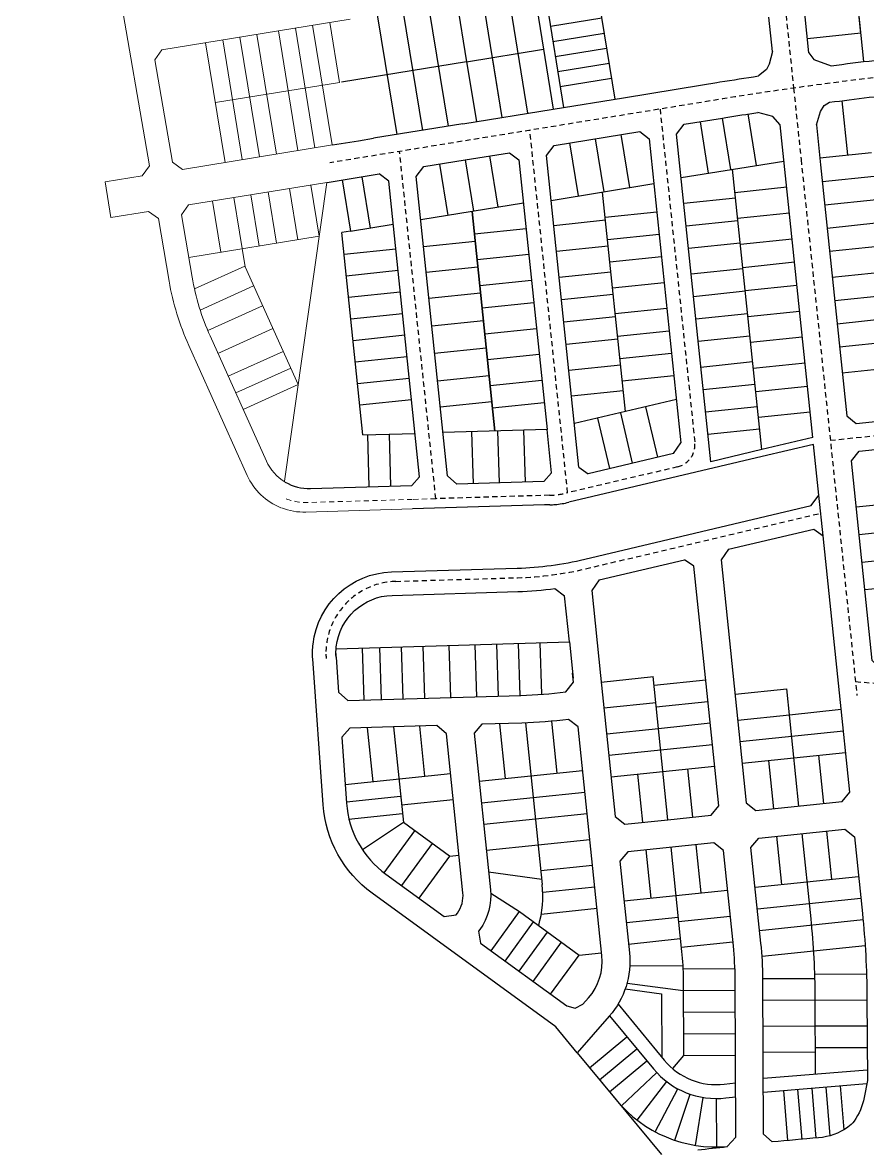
# Model space of a CAD drawing. Extents: x 296374 to 298792, y 6267790 to 6270844.
# Drawn here: x 296631 to 297119, y 6268819 to 6269469 of the extents above; entities that cross this region are included whole.
import ezdxf

# ---------------------------------------------------------------- set-up
doc = ezdxf.new("R2010")
doc.units = 0
doc.linetypes.add('Dash', pattern=[5, 3, -2])
for name, color, linetype in [('_User_xref', 6, 'Continuous'), ('X-Masterplan_LotLayout_P2$0$D-LO-LOTS-FUTURE', 251, 'Continuous'), ('X-Masterplan_LotLayout_P2$0$D-LO-Stage 10', 251, 'Continuous'), ('X-Masterplan_LotLayout_P2$0$D-LO-Stage 13', 251, 'Continuous'), ('X-Masterplan_LotLayout_P2$0$D-LO-Stage 14', 251, 'Continuous'), ('X-Masterplan_LotLayout_P2$0$D-LO-Stage 3', 251, 'Continuous'), ('X-Masterplan_LotLayout_P2$0$D-LO-Stage 39', 251, 'Continuous'), ('X-Masterplan_LotLayout_P2$0$D-LO-Stage 9', 251, 'Continuous'), ('X-Masterplan_LotLayout_P2$0$D-RD-Future_BDY', 251, 'Continuous'), ('X-Masterplan_LotLayout_P2$0$D-RD-Future_CL', 251, 'Dash'), ('X-Masterplan_LotLayout_P2$0$D-RD-P1_CL', 251, 'Dash'), ('X-Masterplan_LotLayout_P2$0$D-RD-Stage10_BDY', 251, 'Continuous'), ('X-Masterplan_LotLayout_P2$0$D-RD-Stage13_BDY', 251, 'Continuous'), ('X-Masterplan_LotLayout_P2$0$D-RD-Stage14_BDY', 251, 'Continuous'), ('X-Masterplan_LotLayout_P2$0$D-RD-Stage39_BDY', 251, 'Continuous'), ('X-Masterplan_LotLayout_P2$0$D-RD-Stage3_BDY', 251, 'Continuous'), ('X-Masterplan_LotLayout_P2$0$D-RD-Stage9_BDY', 251, 'Continuous')]:
    doc.layers.add(name, color=color, linetype=linetype)

# ---------------------------------------------------------------- blocks, each defined once
blk = doc.blocks.new('X-Masterplan_LotLayout_P2')
at = {"layer": 'X-Masterplan_LotLayout_P2$0$D-LO-LOTS-FUTURE'}
for p, q in [((296865.48, 6269478.49), (296876.72, 6269409.4)), ((296881.77, 6269481.14), (296887.39, 6269446.59)), ((296835.87, 6269473.68), (296847.11, 6269404.58)), ((296850.68, 6269476.08), (296861.91, 6269406.99)), ((296887.39, 6269446.59), (296815.16, 6269434.85)), ((296826.87, 6269380.22), (296831.68, 6269350.61)), ((296815.65, 6269378.39), (296820.47, 6269348.78)), ((296820.47, 6269348.78), (296815.41, 6269347.96)), ((296820.47, 6269348.78), (296845.07, 6269352.78))]:
    blk.add_line(p, q, dxfattribs=at)
at = {"layer": 'X-Masterplan_LotLayout_P2$0$D-LO-LOTS-FUTURE', "flags": 128}
for points in [[(296827.58, 6269231.18), (296815.41, 6269347.96)], [(296816.71, 6269335.53), (296846.54, 6269338.64)], [(296818, 6269323.09), (296847.84, 6269326.21)], [(296819.3, 6269310.66), (296849.14, 6269313.77)], [(296820.59, 6269298.23), (296850.43, 6269301.34)], [(296821.89, 6269285.8), (296851.73, 6269288.91)], [(296823.19, 6269273.36), (296853.02, 6269276.47)], [(296824.48, 6269260.93), (296854.32, 6269264.04)], [(296825.78, 6269248.5), (296855.62, 6269251.61)], [(296827.58, 6269231.18), (296857.65, 6269232.08)], [(296830.16, 6269231.26), (296831.06, 6269201.27)], [(296842.66, 6269231.63), (296843.56, 6269201.64)]]:
    blk.add_lwpolyline(points, dxfattribs=at)
at = {"layer": 'X-Masterplan_LotLayout_P2$0$D-LO-Stage 10'}
for p, q in [((296900.54, 6269392.2), (296905.35, 6269362.59)), ((296978.99, 6269244.73), (296965.79, 6269371.4)), ((296920.21, 6269365), (296890.55, 6269360.18)), ((296903.76, 6269233.46), (296890.55, 6269360.18)), ((296891.89, 6269347.3), (296921.73, 6269350.41)), ((296893.45, 6269332.38), (296923.28, 6269335.49)), ((296895, 6269317.46), (296924.84, 6269320.57)), ((296896.35, 6269304.53), (296926.19, 6269307.64)), ((296897.9, 6269289.61), (296927.74, 6269292.72)), ((296899.46, 6269274.69), (296929.3, 6269277.8)), ((296901.01, 6269259.77), (296930.85, 6269262.88)), ((296902.36, 6269246.84), (296932.2, 6269249.95)), ((297008.43, 6269251.68), (296949.56, 6269237.78))]:
    blk.add_line(p, q, dxfattribs=at)
at = {"layer": 'X-Masterplan_LotLayout_P2$0$D-LO-Stage 10', "flags": 128}
for points in [[(297039.8, 6269384.35), (297035.08, 6269414.08)], [(297054.62, 6269386.7), (297049.89, 6269416.45)], [(297026.97, 6269382.31), (297022.25, 6269411.99)], [(296951.98, 6269369.16), (296947, 6269399.76)], [(296966.79, 6269371.57), (296961.81, 6269402.16)], [(296981.59, 6269373.97), (296976.62, 6269404.57)], [(297011.16, 6269379.8), (297070.51, 6269389.23)], [(296936.13, 6269366.58), (296995.45, 6269376.23)], [(297012.72, 6269364.88), (297042.56, 6269367.99)], [(296937.63, 6269352.16), (296967.47, 6269355.27)], [(296997.16, 6269359.82), (296967.32, 6269356.71)], [(297014.07, 6269351.95), (297043.91, 6269355.06)], [(296998.51, 6269346.89), (296968.67, 6269343.78)], [(297015.41, 6269339.02), (297045.25, 6269342.13)], [(296939.19, 6269337.24), (296969.03, 6269340.35)], [(296999.86, 6269333.96), (296970.02, 6269330.85)], [(296940.74, 6269322.32), (296970.58, 6269325.43)], [(297016.97, 6269324.1), (297046.81, 6269327.21)], [(297001.41, 6269319.04), (296971.57, 6269315.93)], [(296942.09, 6269309.39), (296971.93, 6269312.5)], [(297018.32, 6269311.17), (297048.16, 6269314.28)], [(297002.97, 6269304.12), (296973.13, 6269301.01)], [(296943.44, 6269296.46), (296973.28, 6269299.57)], [(297019.67, 6269298.24), (297049.5, 6269301.35)], [(297004.31, 6269291.19), (296974.48, 6269288.08)], [(296944.79, 6269283.53), (296974.63, 6269286.64)], [(297021.01, 6269285.31), (297050.85, 6269288.42)], [(297005.66, 6269278.26), (296975.82, 6269275.15)], [(296946.34, 6269268.61), (296976.18, 6269271.72)], [(297022.57, 6269270.39), (297052.41, 6269273.5)], [(297007.01, 6269265.33), (296977.17, 6269262.22)], [(296947.9, 6269253.69), (296977.74, 6269256.8)], [(297023.92, 6269257.46), (297053.75, 6269260.57)], [(296976.1, 6269244.05), (296982.99, 6269214.85)], [(296990.7, 6269247.5), (296997.59, 6269218.3)], [(297025.26, 6269244.53), (297055.1, 6269247.64)], [(296962.96, 6269240.95), (296969.85, 6269211.75)], [(297026.61, 6269231.6), (297056.45, 6269234.71)]]:
    blk.add_lwpolyline(points, dxfattribs=at)
at = {"layer": 'X-Masterplan_LotLayout_P2$0$D-LO-Stage 13'}
for p, q in [((297114.92, 6269462.8), (297110.36, 6269506.56)), ((296896.57, 6269483.55), (296907.81, 6269414.46)), ((296911.41, 6269485.8), (296922.62, 6269416.86)), ((296926.35, 6269487.38), (296937.42, 6269419.27)), ((296932.32, 6269488), (296943.34, 6269420.23)), ((297084.04, 6269459.97), (297114.88, 6269463.19)), ((296887.39, 6269446.59), (296893.01, 6269412.05)), ((296902.19, 6269449), (296907.81, 6269414.46))]:
    blk.add_line(p, q, dxfattribs=at)
at = {"layer": 'X-Masterplan_LotLayout_P2$0$D-LO-Stage 13', "flags": 128}
for points in [[(296935.74, 6269467.02), (296965.35, 6269471.84)], [(296937.15, 6269458.33), (296966.76, 6269463.15)], [(296887.39, 6269446.59), (296931.8, 6269453.82)], [(296938.56, 6269449.65), (296968.17, 6269454.46)], [(296939.97, 6269440.96), (296969.58, 6269445.78)], [(296941.39, 6269432.28), (296971, 6269437.09)]]:
    blk.add_lwpolyline(points, dxfattribs=at)
at = {"layer": 'X-Masterplan_LotLayout_P2$0$D-LO-Stage 14'}
for p, q in [((296871.82, 6269387.53), (296876.64, 6269357.92)), ((296886.63, 6269389.94), (296891.44, 6269360.33)), ((296890.55, 6269360.18), (296860.89, 6269355.36)), ((296890.55, 6269360.18), (296903.76, 6269233.46)), ((296862.49, 6269339.98), (296892.33, 6269343.09)), ((296864.05, 6269325.06), (296893.88, 6269328.17)), ((296865.6, 6269310.14), (296895.44, 6269313.25)), ((296867.26, 6269294.23), (296897.1, 6269297.34)), ((296868.92, 6269278.31), (296898.76, 6269281.42)), ((296870.58, 6269262.4), (296900.42, 6269265.51)), ((296872.13, 6269247.48), (296901.97, 6269250.59)), ((296933.82, 6269234.37), (296873.69, 6269232.56)), ((296890.27, 6269233.06), (296891.17, 6269203.07)), ((296905.26, 6269233.51), (296906.16, 6269203.52)), ((296920.25, 6269233.96), (296921.15, 6269203.97))]:
    blk.add_line(p, q, dxfattribs=at)
at = {"layer": 'X-Masterplan_LotLayout_P2$0$D-LO-Stage 3'}
blk.add_line((297116.6, 6269446.64), (297113.47, 6269476.72), dxfattribs=at)
at = {"layer": 'X-Masterplan_LotLayout_P2$0$D-LO-Stage 39'}
for p, q in [((296812.07, 6269107.74), (296946.77, 6269111.78)), ((296828.27, 6269078.21), (296827.37, 6269108.2)), ((296838.27, 6269078.51), (296837.37, 6269108.5)), ((296850.76, 6269078.89), (296849.86, 6269108.87)), ((296863.26, 6269079.26), (296862.36, 6269109.25)), ((296878.25, 6269079.71), (296877.35, 6269109.7)), ((296893.24, 6269080.16), (296892.34, 6269110.15)), ((296905.74, 6269080.54), (296904.84, 6269110.52)), ((296918.23, 6269080.91), (296917.33, 6269110.9)), ((296930.72, 6269081.55), (296929.83, 6269111.27)), ((296965.11, 6269088.6), (296995.15, 6269091.73)), ((297003.48, 6269009.15), (296995.08, 6269091.72)), ((296995.59, 6269086.75), (297025.33, 6269089.85)), ((297042.25, 6269081.56), (297072.14, 6269084.67)), ((297079.1, 6269017.03), (297072.14, 6269084.67)), ((296966.66, 6269073.68), (296996.67, 6269076.81)), ((296996.85, 6269074.31), (297026.6, 6269077.41)), ((297043.8, 6269066.64), (297073.68, 6269069.75)), ((297073.68, 6269069.75), (297103.48, 6269072.86)), ((296830.11, 6269062.26), (296833.35, 6269031.1)), ((296845.14, 6269062.71), (296850.9, 6269007.48)), ((296860.18, 6269063.16), (296863.19, 6269034.21)), ((296906.28, 6269064.55), (296909.58, 6269032.92)), ((296921.31, 6269065), (296931.03, 6268971.81)), ((296936.3, 6269065.96), (296939.42, 6269036.03)), ((296968.21, 6269058.76), (296998.12, 6269061.88)), ((296998.12, 6269061.88), (297027.89, 6269064.98)), ((297045.1, 6269054.21), (297104.78, 6269060.43)), ((296969.51, 6269046.33), (297029.19, 6269052.55)), ((297046.4, 6269041.77), (297106.07, 6269047.99)), ((297064.68, 6269015.53), (297061.81, 6269043.38)), ((297093.52, 6269018.53), (297090.66, 6269046.39)), ((296817.26, 6269029.42), (296878.11, 6269035.76)), ((296894.66, 6269031.37), (296954.33, 6269037.58)), ((296970.81, 6269033.9), (297030.48, 6269040.12)), ((296989.05, 6269007.65), (296986.22, 6269035.5)), ((297017.9, 6269010.62), (297015.07, 6269038.51)), ((296818.04, 6269019.45), (296849.31, 6269022.71)), ((296925.79, 6269022.04), (296955.63, 6269025.15)), ((296849.83, 6269017.74), (296879.67, 6269020.85)), ((296895.95, 6269018.93), (296925.79, 6269022.04)), ((296819.33, 6269009.53), (296850.35, 6269012.76)), ((296897.25, 6269006.5), (296956.93, 6269012.72)), ((296850.9, 6269007.48), (296827.35, 6268991.74)), ((296857.36, 6269002.76), (296839.69, 6268978.52)), ((296877.57, 6268988.04), (296850.9, 6269007.48)), ((296898.8, 6268991.58), (296958.48, 6268997.8)), ((297069.27, 6268971.77), (297066.37, 6268999.62)), ((297098.12, 6268974.77), (297095.22, 6269002.62)), ((296867.47, 6268995.4), (296849.8, 6268971.16)), ((296990.78, 6268991.74), (296993.68, 6268963.89)), ((297019.63, 6268994.75), (297022.53, 6268966.9)), ((296877.57, 6268988.04), (296859.9, 6268963.79)), ((296877.57, 6268988.04), (296883.03, 6268988.61)), ((296900.1, 6268979.15), (296930.71, 6268974.8)), ((296930.2, 6268979.77), (296960.03, 6268982.88)), ((296931.33, 6268967.32), (296961.33, 6268970.45)), ((296931.33, 6268967.32), (296961.33, 6268970.45)), ((297053.86, 6268970.16), (297113.53, 6268976.38)), ((296901.33, 6268966.76), (296917.98, 6268956.11)), ((296978.27, 6268962.29), (297037.94, 6268968.5)), ((297055.15, 6268957.73), (297114.83, 6268963.95)), ((296930.46, 6268954.66), (296962.63, 6268958.02)), ((296901.49, 6268933.48), (296917.98, 6268956.11)), ((296917.98, 6268956.11), (296952.33, 6268931.08)), ((296979.56, 6268949.85), (297009.4, 6268952.96)), ((297009.66, 6268950.48), (297039.5, 6268953.58)), ((297056.45, 6268945.3), (297116.13, 6268951.51)), ((296909.57, 6268927.59), (296926.06, 6268950.22)), ((296917.65, 6268921.7), (296934.14, 6268944.33)), ((296925.73, 6268915.81), (296942.22, 6268938.44)), ((296980.86, 6268937.42), (297010.7, 6268940.53)), ((297011.22, 6268935.56), (297041.05, 6268938.67)), ((296952.33, 6268931.08), (296965.29, 6268932.43)), ((297057.87, 6268930.36), (297117.33, 6268936.56)), ((296935.83, 6268908.45), (296952.33, 6268931.08)), ((296981.58, 6268924.89), (297012.3, 6268925.04)), ((297012.2, 6268923.09), (297042.31, 6268923.22)), ((297118.32, 6268920.06), (297088.12, 6268919.92)), ((296979.98, 6268914.89), (297012.36, 6268910.59)), ((297088.33, 6268917.42), (297058.33, 6268917.28)), ((297012.36, 6268910.59), (297042.36, 6268910.72)), ((296974.75, 6268902.63), (297001.44, 6268870.4)), ((297118.39, 6268905.06), (297058.39, 6268904.78)), ((297012.42, 6268898.09), (297042.42, 6268898.22)), ((297012.48, 6268885.59), (297042.48, 6268885.73)), ((297088.46, 6268889.92), (297058.46, 6268889.78)), ((297118.46, 6268890.06), (297088.46, 6268889.92)), ((296958.3, 6268866.06), (296979.86, 6268883.92)), ((296964.04, 6268859.13), (296985.6, 6268876.98)), ((297012.54, 6268873.09), (297006.16, 6268865.61)), ((297012.54, 6268873.09), (297042.54, 6268873.23)), ((297088.53, 6268874.92), (297058.53, 6268874.78)), ((297118.52, 6268877.56), (297088.52, 6268877.42)), ((296969.78, 6268852.19), (296991.34, 6268870.05)), ((296976.7, 6268844.05), (296997.15, 6268863.18)), ((297058.6, 6268859.94), (297118.57, 6268864.9)), ((296985.83, 6268835.77), (297002.87, 6268857.99)), ((296996.19, 6268829.1), (297009.36, 6268853.8)), ((297036.08, 6268856.55), (297042.61, 6268857.32)), ((297058.63, 6268851.92), (297118.25, 6268856.84)), ((297078.38, 6268853.55), (297080.76, 6268824.69)), ((297086.54, 6268854.22), (297088.93, 6268825.37)), ((297094.7, 6268854.9), (297097.03, 6268826.77)), ((297102.87, 6268855.57), (297104.97, 6268830.14)), ((297007.5, 6268824.21), (297016.45, 6268850.74)), ((297019.47, 6268821.24), (297023.95, 6268848.88)), ((297031.75, 6268820.28), (297031.65, 6268848.28)), ((297070.22, 6268852.87), (297072.6, 6268824.02))]:
    blk.add_line(p, q, dxfattribs=at)
for points in [[(296811.99, 6269105, 0.00981), (296812, 6269104.36, 0.005391)], [(296812, 6269104.36, 0.010386), (296812.07, 6269102.9, 0.010734)], [(297080.79, 6269001.12), (297085.91, 6268952.03, -0.024811), (297088.38, 6268906.46), (297088.59, 6268862.42)], [(297005.2, 6268993.24), (297011.46, 6268933.18, -0.024811), (297012.33, 6268917.14), (297012.54, 6268873.09)], [(296928.97, 6268948.1, 0.095324), (296931.03, 6268971.82)], [(296969.9, 6268895.95), (296995.28, 6268865.3, 0.25464), (297037.02, 6268848.6), (297042.65, 6268849.27)], [(296951.19, 6268874.64), (296973.71, 6268847.44, 0.245782), (297037.83, 6268820.55, 0.245782)]]:
    blk.add_lwpolyline(points, format="xyb", dxfattribs=at)
for points in [[(297041.75, 6269086.37), (297041.76, 6269086.23)], [(296978.93, 6268911.5), (296999.87, 6268908.71), (297000.04, 6268872.09)]]:
    blk.add_lwpolyline(points, dxfattribs=at)
blk.add_arc((297031.48, 6268895.28), 39, 219.62634, 276.77117, dxfattribs=at)
at = {"layer": 'X-Masterplan_LotLayout_P2$0$D-LO-Stage 9'}
for p, q in [((297103.87, 6269424.1), (297107.13, 6269392.82)), ((297057.7, 6269222.73), (297040.84, 6269384.51)), ((297092.65, 6269377.46), (297122.48, 6269380.57)), ((297094.04, 6269364.04), (297123.88, 6269367.15)), ((297095.44, 6269350.61), (297125.28, 6269353.72)), ((297096.84, 6269337.18), (297126.68, 6269340.29)), ((297098.4, 6269322.26), (297128.24, 6269325.37)), ((297099.8, 6269308.84), (297129.64, 6269311.95)), ((297101.2, 6269295.41), (297131.04, 6269298.52)), ((297102.6, 6269281.98), (297132.44, 6269285.09)), ((297104.15, 6269267.06), (297133.99, 6269270.17)), ((297171.92, 6269195.7), (297112.24, 6269189.48)), ((297143.74, 6269176.68), (297113.9, 6269173.57)), ((297145.4, 6269160.76), (297115.56, 6269157.65)), ((297147.05, 6269144.85), (297117.22, 6269141.74))]:
    blk.add_line(p, q, dxfattribs=at)
at = {"layer": 'X-Masterplan_LotLayout_P2$0$D-LO-Stage 9', "flags": 128}
for points in [[(297091.22, 6269391.16), (297121.06, 6269394.27)], [(297042.22, 6269371.2), (297072.06, 6269374.31)], [(297043.78, 6269356.28), (297073.62, 6269359.39)], [(297045.33, 6269341.36), (297075.17, 6269344.47)], [(297046.73, 6269327.93), (297076.57, 6269331.04)], [(297048.13, 6269314.51), (297077.97, 6269317.62)], [(297049.69, 6269299.59), (297079.53, 6269302.7)], [(297051.24, 6269284.67), (297081.08, 6269287.78)], [(297052.8, 6269269.75), (297082.64, 6269272.86)], [(297054.2, 6269256.32), (297084.04, 6269259.43)], [(297055.75, 6269241.4), (297085.59, 6269244.51)]]:
    blk.add_lwpolyline(points, dxfattribs=at)
at = {"layer": 'X-Masterplan_LotLayout_P2$0$D-RD-Future_BDY', "lineweight": 0}
for p, q in [((296711.61, 6269453.46), (296820.26, 6269471.14)), ((296790.02, 6269395.3), (296778.78, 6269464.39)), ((296799.89, 6269396.9), (296788.65, 6269465.99)), ((296809.74, 6269398.62), (296798.52, 6269467.6)), ((296814.01, 6269434.66), (296808.39, 6269469.2)), ((296748.07, 6269388.48), (296736.83, 6269457.57)), ((296757.94, 6269390.08), (296746.7, 6269459.17)), ((296767.81, 6269391.69), (296756.57, 6269460.78)), ((296777.68, 6269393.29), (296766.45, 6269462.38)), ((296707.52, 6269447.73), (296711.61, 6269453.46)), ((296717.67, 6269388.6), (296707.52, 6269447.73)), ((296742.45, 6269423.02), (296814.01, 6269434.66)), ((296810.06, 6269398.56), (296723.45, 6269384.47)), ((296723.45, 6269384.47), (296717.67, 6269388.6)), ((296789.97, 6269343.82), (296785.15, 6269373.43)), ((296802.31, 6269345.83), (296797.49, 6269375.44)), ((296767.76, 6269340.21), (296762.94, 6269369.82)), ((296777.63, 6269341.82), (296772.81, 6269371.43)), ((296745.55, 6269336.6), (296740.74, 6269366.21)), ((296759.51, 6269328.64), (296730.39, 6269315.49)), ((296764.53, 6269317.2), (296733.69, 6269303.27)), ((296769.68, 6269305.8), (296738.03, 6269291.52)), ((296790.25, 6269260.23), (296758.51, 6269245.9))]:
    blk.add_line(p, q, dxfattribs=at)
at = {"layer": 'X-Masterplan_LotLayout_P2$0$D-RD-Future_BDY'}
for p, q in [((296797.32, 6269200.26), (296855.77, 6269202.01)), ((296955.55, 6269159.46), (297086.24, 6269190.41)), ((297038.51, 6269165.24), (297087.66, 6269176.88)), ((297087.66, 6269176.88), (297093.04, 6269173.05)), ((297038.51, 6269165.24), (297034.17, 6269159.11)), ((296963.94, 6269147.58), (297013.09, 6269159.21)), ((297018.47, 6269155.39), (297013.09, 6269159.21)), ((297034.17, 6269159.11), (297041.76, 6269086.23)), ((297025.53, 6269087.64), (297018.47, 6269155.39)), ((296963.94, 6269147.58), (296959.6, 6269141.45)), ((296938.37, 6269142.57), (296943.84, 6269138.32)), ((296959.6, 6269141.45), (296964.71, 6269092.4)), ((296946.77, 6269111.78), (296943.84, 6269138.32))]:
    blk.add_line(p, q, dxfattribs=at)
at = {"layer": 'X-Masterplan_LotLayout_P2$0$D-RD-Future_BDY', "lineweight": 0}
for points in [[(296678.78, 6269377.21), (296700.25, 6269380.7), (296704.34, 6269386.43), (296686.53, 6269490.21, 0.039421), (296681.1, 6269511.57), (296641.81, 6269627.2, -0.104025), (296631.93, 6269708.94), (296642.88, 6269834.47)], [(296782.39, 6269204.51), (296806.68, 6269376.93), (296726.97, 6269363.97), (296722.88, 6269358.24), (296729.04, 6269322.3, 0.063278), (296739.41, 6269288.36), (296771.88, 6269216.17)], [(296760.81, 6269207.89), (296727.1, 6269282.82, -0.063278), (296715.74, 6269320.01), (296709.55, 6269356.07), (296703.77, 6269360.2), (296682.12, 6269356.68)], [(296771.88, 6269216.17, 0.154155), (296782.71, 6269204.03, 0.152614)], [(296780.24, 6269189.24, -0.19407), (296760.81, 6269207.89)]]:
    blk.add_lwpolyline(points, format="xyb", dxfattribs=at)
at = {"layer": 'X-Masterplan_LotLayout_P2$0$D-RD-Future_BDY', "flags": 128}
for points in [[(296885.27, 6269410.79), (296833.68, 6269402.4)], [(296810.06, 6269398.56), (296824.97, 6269400.98)], [(296824.97, 6269400.98), (296833.68, 6269402.4)], [(296806.97, 6269376.98), (296837.02, 6269381.87)], [(297086.24, 6269190.41), (297090.59, 6269196.54)]]:
    blk.add_lwpolyline(points, dxfattribs=at)
at = {"layer": 'X-Masterplan_LotLayout_P2$0$D-RD-Future_BDY', "lineweight": 0}
for points in [[(296678.78, 6269377.21), (296682.12, 6269356.68)], [(296753.07, 6269368.22), (296759.59, 6269328.14), (296790.25, 6269260.23)], [(296727.1, 6269333.6), (296802.31, 6269345.83)], [(296743.9, 6269278.26), (296775.64, 6269292.59)], [(296749.87, 6269265.04), (296781.61, 6269279.37)], [(296754.19, 6269255.47), (296785.93, 6269269.8)]]:
    blk.add_lwpolyline(points, dxfattribs=at)
at = {"layer": 'X-Masterplan_LotLayout_P2$0$D-RD-Future_BDY', "lineweight": 0, "flags": 128}
blk.add_lwpolyline([(296856.18, 6269188.52), (296794.72, 6269186.67, -0.100381), (296780.61, 6269189.1, -0.100381)], format="xyb", dxfattribs=at)
at = {"layer": 'X-Masterplan_LotLayout_P2$0$D-RD-Future_BDY'}
for points in [[(296798.59, 6269102.03, -0.046273), (296798.77, 6269110.48, -0.372786), (296844.06, 6269152.14), (296916.56, 6269154.32)], [(296812.06, 6269103, -0.046273), (296812.19, 6269108.95, -0.372786), (296844.46, 6269138.64), (296916.97, 6269140.82)]]:
    blk.add_lwpolyline(points, format="xyb", dxfattribs=at)
for centre, radius, start, end in [((296796.51, 6269227.24), 27, 239.27531, 271.71895), ((296910.73, 6269348.73), 194.5, 271.71895, 283.32437), ((296910.73, 6269348.73), 208, 271.71895, 277.63759)]:
    blk.add_arc(centre, radius, start, end, dxfattribs=at)
at = {"layer": 'X-Masterplan_LotLayout_P2$0$D-RD-Future_CL', "lineweight": 0, "flags": 128}
blk.add_lwpolyline([(296856.01, 6269194.01), (296796.21, 6269192.22, -0.108564), (296781.44, 6269195, -0.108564)], format="xyb", dxfattribs=at)
blk.add_lwpolyline([(296869.62, 6269194.42), (296856.01, 6269194.01)], dxfattribs=at)
at = {"layer": 'X-Masterplan_LotLayout_P2$0$D-RD-Future_CL'}
blk.add_arc((296847.74, 6269105.23), 41.5, 180.82649, 184.09752, dxfattribs=at)
at = {"layer": 'X-Masterplan_LotLayout_P2$0$D-RD-P1_CL'}
for p, q in [((296999.01, 6269419.26), (297019.07, 6269226.8)), ((297009.13, 6269212.8), (296945.18, 6269197.71)), ((296935.19, 6269196.39), (296869.62, 6269194.42))]:
    blk.add_line(p, q, dxfattribs=at)
at = {"layer": 'X-Masterplan_LotLayout_P2$0$D-RD-P1_CL', "flags": 128}
for points in [[(298408.22, 6269880.56), (297975.57, 6269548.61, -0.138523), (297900.31, 6269518.63), (297148.88, 6269440.3, 0.014342), (297035.12, 6269425.13), (297032.8, 6269424.75)], [(296846.5, 6269146.71), (296916.73, 6269148.82, 0.050682), (296956.82, 6269154.11), (297091.68, 6269186.05)]]:
    blk.add_lwpolyline(points, format="xyb", dxfattribs=at)
for points in [[(297071.69, 6269473.37), (297076.07, 6269431.36)], [(297076.07, 6269431.36), (297080.36, 6269390.15)], [(297032.8, 6269424.75), (296808.56, 6269388.28)], [(296945.68, 6269197.82), (296923.87, 6269407.04)], [(296869.62, 6269194.42), (296848.73, 6269394.82)], [(297080.36, 6269390.15), (297112.62, 6269080.75)], [(297097.25, 6269228.14), (297389.57, 6269258.61)], [(297111.77, 6269088.84), (297486.82, 6269059.49)]]:
    blk.add_lwpolyline(points, dxfattribs=at)
at = {"layer": 'X-Masterplan_LotLayout_P2$0$D-RD-P1_CL'}
for centre, radius, start, end in [((297006.14, 6269225.46), 13, 283.2843, 5.95089), ((296933.69, 6269246.37), 50, 271.71897, 283.2843), ((296847.74, 6269105.23), 41.5, 91.71895, 180.82649)]:
    blk.add_arc(centre, radius, start, end, dxfattribs=at)
at = {"layer": 'X-Masterplan_LotLayout_P2$0$D-RD-Stage10_BDY'}
for p, q in [((297071.38, 6269380.83), (297068.31, 6269410.26)), ((297087.14, 6269229.68), (297071.38, 6269380.83)), ((297006.7, 6269220.45), (297011.05, 6269226.57)), ((297087.56, 6269225.67), (297057.94, 6269218.68)), ((297057.94, 6269218.68), (296946.45, 6269192.35)), ((297006.7, 6269220.45), (296957.56, 6269208.85)), ((297057.7, 6269222.73), (297028.26, 6269215.78)), ((296952.17, 6269212.67), (296957.56, 6269208.85)), ((296932.35, 6269190.8), (296856.18, 6269188.52)), ((296935.36, 6269190.89), (296932.35, 6269190.8))]:
    blk.add_line(p, q, dxfattribs=at)
at = {"layer": 'X-Masterplan_LotLayout_P2$0$D-RD-Stage10_BDY', "flags": 128}
for points in [[(297063.92, 6269452.45), (297061.84, 6269472.35)], [(297063.92, 6269452.45), (297061.88, 6269445.23), (297060.36, 6269442.04), (297055.78, 6269438.39)], [(296977.89, 6269425.85), (297023.58, 6269433.28)], [(297023.58, 6269433.28), (297031.81, 6269434.62)], [(296937.42, 6269419.27), (296977.89, 6269425.85)], [(296885.27, 6269410.79), (296937.42, 6269419.27)], [(297089.23, 6269410.22), (297091.52, 6269417.9), (297093.76, 6269421.3), (297096.75, 6269423.18)], [(297028.26, 6269215.78), (297008.57, 6269404.71), (297012.98, 6269410.49), (297035.08, 6269414.08)], [(297068.31, 6269410.26), (297064.13, 6269414.97), (297055.37, 6269417.29)], [(296952.17, 6269212.67), (296933.43, 6269392.49), (296937.85, 6269398.27), (296987.3, 6269406.31), (296992.75, 6269402.14), (297011.05, 6269226.57)], [(297089.23, 6269410.22), (297091.63, 6269387.18)], [(296886.63, 6269389.94), (296912.16, 6269394.09), (296917.61, 6269389.92), (296933.82, 6269234.37)]]:
    blk.add_lwpolyline(points, dxfattribs=at)
for points in [[(297031.81, 6269434.62), (297033.53, 6269434.9, -0.0028), (297055.78, 6269438.39, -0.0028)], [(297096.75, 6269423.18, -0.005802), (297142.61, 6269428.67)], [(297035.08, 6269414.08), (297036.87, 6269414.37, -0.002353), (297055.37, 6269417.29, -0.002353)]]:
    blk.add_lwpolyline(points, format="xyb", dxfattribs=at)
at = {"layer": 'X-Masterplan_LotLayout_P2$0$D-RD-Stage10_BDY'}
for start, end in [(271.71895, 274.84962), (274.84962, 283.28427)]:
    blk.add_arc((296933.69, 6269246.37), 55.5, start, end, dxfattribs=at)
at = {"layer": 'X-Masterplan_LotLayout_P2$0$D-RD-Stage13_BDY', "flags": 128}
blk.add_lwpolyline([(297053.6, 6269503.16), (296966.78, 6269494.11), (296964.74, 6269491.38), (296962.21, 6269491.12), (296972.96, 6269425.05)], dxfattribs=at)
at = {"layer": 'X-Masterplan_LotLayout_P2$0$D-RD-Stage14_BDY'}
for p, q in [((296887.39, 6269446.59), (296893.01, 6269412.05)), ((296936.43, 6269209.42), (296933.82, 6269234.37)), ((296860.25, 6269207.13), (296855.77, 6269202.01)), ((296876.29, 6269207.62), (296881.8, 6269202.79)), ((296931.95, 6269204.3), (296881.8, 6269202.79)), ((296936.43, 6269209.42), (296931.95, 6269204.3))]:
    blk.add_line(p, q, dxfattribs=at)
at = {"layer": 'X-Masterplan_LotLayout_P2$0$D-RD-Stage14_BDY', "flags": 128}
for points in [[(296876.29, 6269207.62), (296858.29, 6269380.27), (296862.71, 6269386.05), (296886.63, 6269389.94)], [(296860.25, 6269207.13), (296842.47, 6269377.7), (296837.02, 6269381.87)]]:
    blk.add_lwpolyline(points, dxfattribs=at)
at = {"layer": 'X-Masterplan_LotLayout_P2$0$D-RD-Stage39_BDY'}
for points in [[(296946.77, 6269111.78), (296948.78, 6269090.87)], [(296964.71, 6269092.4), (296965.28, 6269086.88)], [(297003.48, 6269009.15), (297028.41, 6269011.75), (297032.87, 6269017.24), (297025.53, 6269087.64)], [(296965.28, 6269086.88), (296973.19, 6269011.02), (296978.68, 6269006.57), (297003.48, 6269009.15)], [(297041.76, 6269086.23), (297041.76, 6269086.23), (297048.78, 6269018.9), (297054.27, 6269014.44), (297104, 6269019.63), (297108.46, 6269025.12), (297102.49, 6269082.4)]]:
    blk.add_lwpolyline(points, dxfattribs=at)
for points in [[(296951.19, 6268874.64), (296938.84, 6268889.56), (296832.91, 6268966.75, -0.220872), (296804.63, 6269017.77), (296798.59, 6269102.03, -0.018496), (296798.48, 6269105.41, -0.018496)], [(296812.07, 6269102.9), (296813.51, 6269082.77), (296818.86, 6269077.93), (296918.76, 6269080.93, 0.024179), (296944.58, 6269082.95), (296949.02, 6269088.56), (296948.51, 6269093.67)], [(297020.79, 6268818.58, -0.002152), (297037.81, 6268820.51, -2.606128), (297037.8, 6268820.51), (297042.75, 6268826.05), (297042.33, 6268917.28, 0.024811), (297041.3, 6268936.29), (297035.56, 6268991.38), (297030.07, 6268995.83), (296980.34, 6268990.65), (296975.88, 6268985.16), (296981.38, 6268932.39, -0.208991), (296969.72, 6268895.75), (296951.19, 6268874.64), (296999.76, 6268815.98)]]:
    blk.add_lwpolyline(points, format="xyb", dxfattribs=at)
for points in [[(296815.37, 6269056.82), (296818.09, 6269018.74, 0.220872), (296840.87, 6268977.66), (296874.42, 6268953.21), (296881.4, 6268954.31), (296882.1, 6268955.27, 0.185489), (296885.27, 6268967.05), (296875.73, 6269058.64), (296870.21, 6269063.46), (296820.01, 6269061.96)], [(296954.53, 6268902.7), (296957.69, 6268906.31, 0.208991), (296965.47, 6268930.73), (296951.72, 6269062.69), (296946.24, 6269067.04, -0.023857), (296919.24, 6269064.93), (296896.24, 6269064.24), (296891.77, 6269059.12), (296901.19, 6268968.71, -0.185489), (296895.03, 6268945.85), (296894.33, 6268944.89), (296895.43, 6268937.9), (296945.15, 6268901.66), (296950.04, 6268900.36), (296954.53, 6268902.7)], [(297118.6, 6268858.69), (297116.74, 6268848.82, -0.107723), (297110.97, 6268835.24, -0.086806), (297107.39, 6268831.68, -0.132216), (297090.45, 6268825.58, 0.003333), (297063.74, 6268823.18, 2.26814), (297063.74, 6268823.18), (297058.75, 6268827.7), (297058.33, 6268917.35, 0.024811), (297057.21, 6268937.95), (297051.47, 6268993.04), (297055.93, 6268998.53), (297105.66, 6269003.71), (297111.15, 6268999.26), (297115.75, 6268955.13, -0.024811), (297118.38, 6268906.6)]]:
    blk.add_lwpolyline(points, format="xyb", close=True, dxfattribs=at)
at = {"layer": 'X-Masterplan_LotLayout_P2$0$D-RD-Stage3_BDY', "flags": 128}
for points in [[(297084.91, 6269451.69), (297082.53, 6269474.5)], [(297084.91, 6269451.69), (297087.73, 6269447.84), (297097.67, 6269444.28)]]:
    blk.add_lwpolyline(points, dxfattribs=at)
blk.add_lwpolyline([(297097.67, 6269444.28, -0.006282), (297147.86, 6269450.15), (297291.63, 6269465.13)], format="xyb", dxfattribs=at)
at = {"layer": 'X-Masterplan_LotLayout_P2$0$D-RD-Stage9_BDY'}
for p, q in [((297087.14, 6269229.68), (297057.7, 6269222.73)), ((297090.59, 6269196.54), (297087.56, 6269225.67)), ((297093.04, 6269173.05), (297090.59, 6269196.54)), ((297102.49, 6269082.4), (297093.04, 6269173.05))]:
    blk.add_line(p, q, dxfattribs=at)
at = {"layer": 'X-Masterplan_LotLayout_P2$0$D-RD-Stage9_BDY', "flags": 128}
for points in [[(297091.63, 6269387.18), (297106.75, 6269242.2), (297112.24, 6269237.74), (297161.97, 6269242.93), (297166.42, 6269248.42), (297163.83, 6269273.28)], [(297113.9, 6269221.83), (297163.63, 6269227.01), (297169.12, 6269222.56), (297171.92, 6269195.7)], [(297179.53, 6269122.66), (297182.28, 6269096.28), (297177.81, 6269091.7), (297126.96, 6269095.68), (297121.46, 6269101.04), (297109.44, 6269216.34), (297113.9, 6269221.83)]]:
    blk.add_lwpolyline(points, dxfattribs=at)

msp = doc.modelspace()

# ---------------------------------------------------------------- block references
at = {"layer": '_User_xref', "color": 6}
msp.add_blockref('X-Masterplan_LotLayout_P2', (0, 0), dxfattribs=at)

doc.saveas('drawing.dxf')
